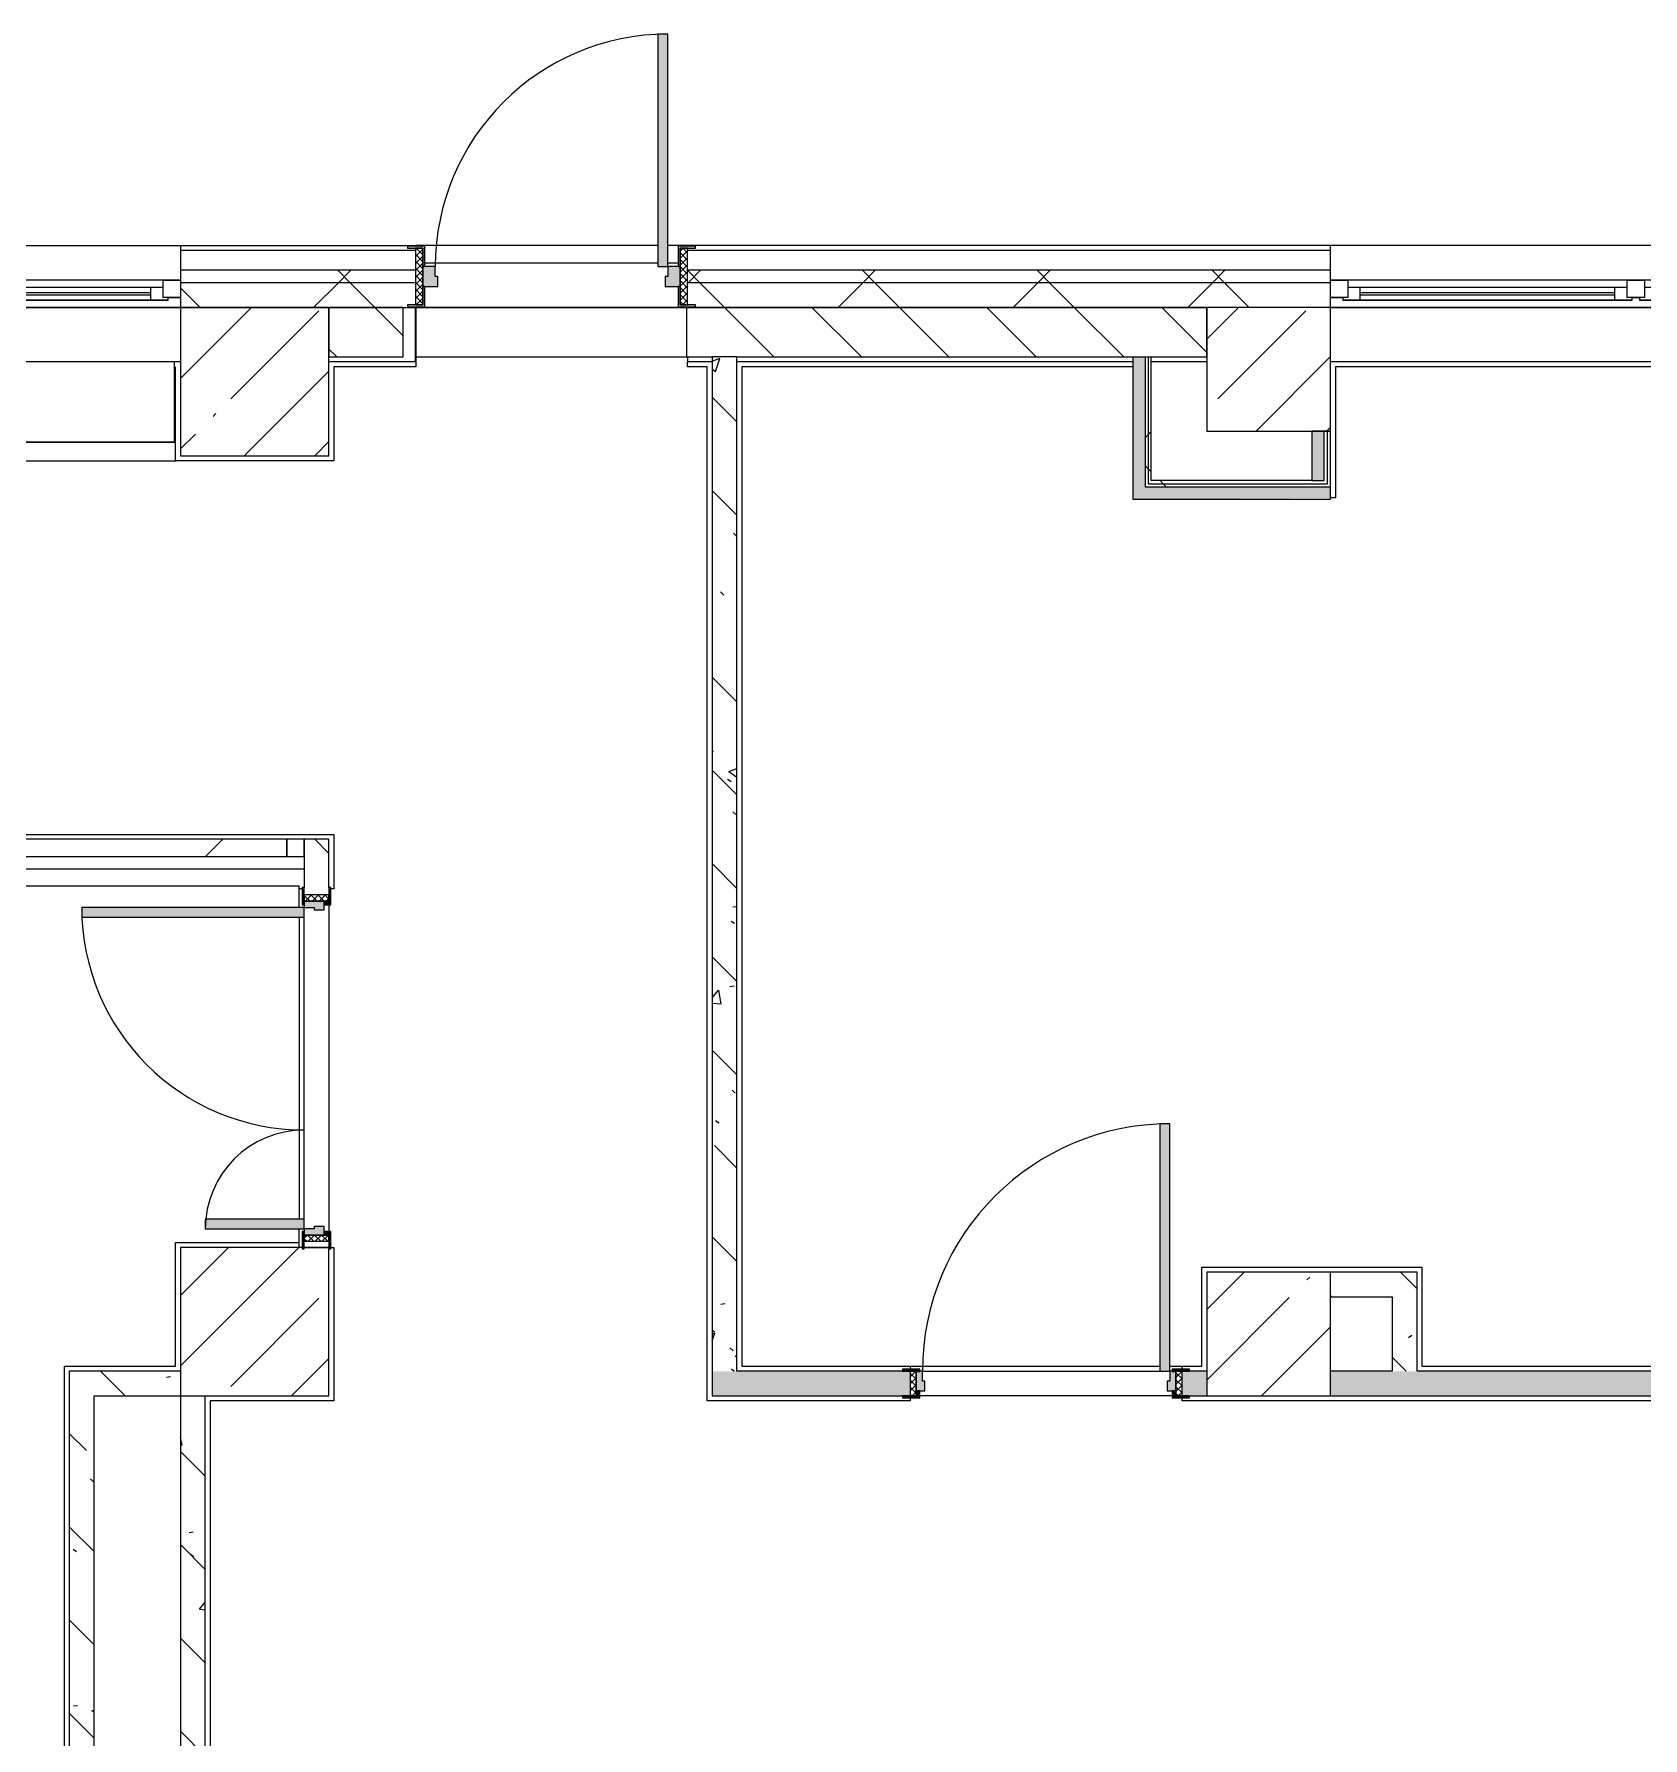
# Model space of a CAD drawing. Header units: millimetres. Extents: x -3708 to 187246, y -8553 to 29000.
# Drawn here: x 125804 to 132310, y 21318 to 28205 of the extents above; entities that cross this region are included whole.
import ezdxf

# ---------------------------------------------------------------- set-up
doc = ezdxf.new("R2010")
doc.units = ezdxf.units.MM
for name, color, linetype, lineweight, true_color in [('A-DOOR-4', 7, 'Continuous', 5, 0xaaaaaa), ('A-DOOR-5', 7, 'Continuous', 5, 0xe2e2e2), ('A-DOOR-FRAM-3', 7, 'Continuous', 5, 0xe2e2e2), ('A-DOOR-FRAM-4', 7, 'Continuous', 5, 0xaaaaaa), ('A-FLOR-1', 7, 'Continuous', 5, 0xaaaaaa), ('I-WALL-1', 7, 'Continuous', 5, 0xe7e7e7), ('I-WALL-2', 7, 'Continuous', 9, 0xe7e7e7), ('I-WALL-5', 7, 'Continuous', 5, 0x787878)]:
    doc.layers.add(name, color=color, linetype=linetype, lineweight=lineweight, true_color=true_color)
for name, color, linetype, lineweight in [('A-GLAZ-2', 7, 'Continuous', 5), ('A-GLAZ-CURT-2', 7, 'Continuous', 5), ('A-GLAZ-CWMG-2', 7, 'Continuous', 5), ('A-WALL', 7, 'Continuous', 9), ('A-WALL-2', 7, 'Continuous', 5), ('I-WALL-3', 7, 'Continuous', 5), ('S-COLS-2', 7, 'Continuous', 5)]:
    doc.layers.add(name, color=color, linetype=linetype, lineweight=lineweight)
pattern_1 = [(45, (60236.27, 0), (-285.1231, 285.1231), []), (45, (60521.4, 0), (-285.1231, 285.1231), [504.031, -100.806, 16.764, -84.042])]
pattern_2 = [(135, (60236.3, 0), (-377.1708, -377.1708), [533.4, -88.9, 17.78, -88.9]), (135, (60236.3, 376.94), (-377.1708, -377.1708), []), (50, (60236.27, 0), (637.6445, -55.7866), [66.675, -733.425]), (355, (60236.3, 0), (-123.3494, 668.699), [53.34, -586.74]), (100.451, (60289.4, -4.65), (514.299, 612.908), [56.665, -623.315]), (46.184, (60236.3, 177.8), (948.7764, -147.15), [100.012, -1100.137]), (96.636, (60315.3, 165.5), (830.909, 865.997), [84.998, -934.973]), (351.184, (60236.3, 177.8), (830.918, 865.988), [80.01, -880.11]), (21, (60325.17, 133.35), (530.6506, -357.9283), [66.675, -733.425]), (326, (60325.2, 133.35), (216.308, 644.6585), [53.34, -586.74]), (71.451, (60369.4, 103.5), (746.9596, 286.7243), [56.665, -623.315]), (37.5, (60236.27, 0), (10.81053, 295.9426), [16.764, -562.864, 16.764, -578.866, -588.962]), (37.5, (60236.27, 0), (10.81053, 295.9426), [-1175.258, 16.764, -572.198]), (7.5, (60236.27, 0), (233.8692, 350.6318), [16.764, -322.834, 16.764, -549.529, -224.472]), (7.5, (60236.27, 0), (233.8692, 350.6318), [-905.891, 16.764, -207.708]), (327.5, (60038.03, 0), (474.5678, -20.0513), [16.764, -205.486, 16.764, -676.656, -920.115]), (327.5, (60038.03, 0), (474.5678, -20.0513), [-915.67, 16.764, -903.351]), (317.5, (59949.13, 0), (518.4522, 88.9934), [16.764, -272.161, 16.764, -443.738, -653.415]), (317.5, (59949.13, 0), (518.4522, 88.9934), [-749.427, 16.764, -636.651])]
pattern_3 = [(45, (60236.27, 0), (-353.5534, 353.5534), []), (135, (60236.27, 0), (-353.5534, -353.5534), [])]
pattern_4 = [(45, (60236.3, 0), (-530.33, 530.33), []), (135, (60236.3, 0), (-530.33, -530.33), [])]

# ---------------------------------------------------------------- blocks, each defined once
blk = doc.blocks.new('Системная панель - Стекло - 70мм-31693610-1_7_1_птичка')
at = {"layer": 'A-GLAZ-CURT-2'}
h = blk.add_hatch(dxfattribs=at)
h.set_pattern_fill('FP_131', color=256, style=0, pattern_type=2)
h.set_pattern_definition([(225, (66547.5, 24415), (1414.214, -1414.214), [1000, -3000]), (225, (67547.5, 24915), (1414.214, -1414.214), [3000, -1000]), (225, (65547.5, 25415), (1414.214, -1414.214), [1000, -3000])])
h.paths.add_polyline_path([(-542.5, 35), (-542.5, -35), (542.5, -35), (542.5, 35), (-284.2, 35)])
for p, q in [((542.5, 35), (-542.5, 35)), ((-542.5, 35), (-542.5, -35)), ((542.5, -35), (542.5, 35)), ((-542.5, -35), (542.5, -35))]:
    blk.add_line(p, q, dxfattribs=at)
blk = doc.blocks.new('BSC_Колонна _Прямоугольная - 500х500-V115-1_7_1_птичка')
at = {"layer": 'S-COLS-2'}
h = blk.add_hatch(dxfattribs=at)
h.set_pattern_fill('FP_143', color=256, style=0, pattern_type=2)
h.set_pattern_definition([(45, (-70560, -22950), (-285.1231, 285.1231), []), (45, (-70274.88, -22950), (-285.1231, 285.1231), [504.031, -100.806, 16.764, -84.042])])
h.paths.add_polyline_path([(-250, -250), (250, -250), (250, 250), (-250, 250), (-250, -246)])
for p, q in [((250, 250), (-250, 250)), ((-250, 250), (-250, -250)), ((250, -250), (250, 250)), ((-250, -250), (250, -250))]:
    blk.add_line(p, q, dxfattribs=at)
blk = doc.blocks.new('120_Окно_СКБ_3Ст - 120_Окно_СКБ_3Ст_5100-21641134-1_7_1_птичка')
at = {"layer": 'A-GLAZ-2'}
for p, q in [((-2550, -75), (-2550, -5)), ((-2550, -5), (-2480, -5)), ((2550, -5), (-2550, -5)), ((-2480, -5), (-2480, -75)), ((-1720, -35), (-2480, -35)), ((-2480, -35), (-2480, -75)), ((-2430, -85), (-2430, -35)), ((-2430, -55), (-1770, -55)), ((-1770, -65), (-2430, -65)), ((-1770, -85), (-1770, -35)), ((-1720, -75), (-1720, -5)), ((-1720, -5), (-1650, -5)), ((-1720, -75), (-1720, -35)), ((-1650, -5), (-1650, -75)), ((1650, -35), (-1650, -35)), ((1650, -45), (-1650, -45)), ((1650, -75), (1650, -5)), ((1650, -5), (1720, -5)), ((1720, -5), (1720, -75)), ((2480, -35), (1720, -35)), ((1720, -35), (1720, -75)), ((1770, -85), (1770, -35)), ((1770, -55), (2430, -55)), ((2430, -65), (1770, -65)), ((2430, -85), (2430, -35)), ((2480, -75), (2480, -5)), ((2480, -5), (2550, -5)), ((2480, -75), (2480, -35)), ((2550, -5), (2550, -75)), ((-2480, -75), (-2550, -75)), ((-2550, -75), (-2500, -75)), ((-2480, -75), (-2500, -75)), ((-2500, -75), (-2500, -85)), ((-2500, -85), (-1700, -85)), ((-1700, -85), (-2500, -85)), ((-1650, -75), (-1720, -75)), ((-1700, -75), (-1720, -75)), ((-1700, -75), (1700, -75)), ((-1700, -85), (-1700, -75)), ((1720, -75), (1650, -75)), ((1720, -75), (1700, -75)), ((1700, -75), (1700, -85)), ((1700, -85), (2500, -85)), ((2500, -85), (1700, -85)), ((2550, -75), (2480, -75)), ((2500, -75), (2480, -75)), ((2500, -75), (2550, -75)), ((2500, -85), (2500, -75))]:
    blk.add_line(p, q, dxfattribs=at)
blk = doc.blocks.new('120_Окно_СКБ_2Ст - 120_Окно_СКБ_2Ст 2100х2400 _мал створка справа_-19092174-1_7_1_птичка')
at = {"layer": 'A-GLAZ-2'}
for p, q in [((-1050, -75), (-1050, -5)), ((-1050, -5), (-980, -5)), ((1050, -5), (-1050, -5)), ((-980, -5), (-980, -75)), ((150, -35), (-980, -35)), ((-980, -35), (-980, -75)), ((-930, -85), (-930, -35)), ((-930, -55), (100, -55)), ((100, -65), (-930, -65)), ((100, -85), (100, -35)), ((150, -75), (150, -5)), ((150, -5), (220, -5)), ((150, -75), (150, -35)), ((220, -5), (220, -75)), ((980, -35), (220, -35)), ((220, -35), (220, -75)), ((270, -85), (270, -35)), ((270, -55), (930, -55)), ((930, -65), (270, -65)), ((930, -85), (930, -35)), ((980, -75), (980, -5)), ((980, -5), (1050, -5)), ((980, -75), (980, -35)), ((1050, -5), (1050, -75)), ((-980, -75), (-1050, -75)), ((-1050, -75), (-1000, -75)), ((-980, -75), (-1000, -75)), ((-1000, -75), (-1000, -85)), ((-1000, -85), (170, -85)), ((170, -85), (-1000, -85)), ((220, -75), (150, -75)), ((170, -75), (150, -75)), ((170, -75), (200, -75)), ((170, -85), (170, -75)), ((220, -75), (200, -75)), ((200, -75), (200, -85)), ((200, -85), (1000, -85)), ((1000, -85), (200, -85)), ((1050, -75), (980, -75)), ((1000, -75), (980, -75)), ((1000, -75), (1050, -75)), ((1000, -85), (1000, -75))]:
    blk.add_line(p, q, dxfattribs=at)
blk = doc.blocks.new('110_Дверь_СКБ_1Ст_Наружная - ДН-2д_л__ Дверь из подвала ЛК _900 мм в свету_ 3300-22851703-1_7_1_птичка')
at = {"layer": 'A-DOOR-4'}
h = blk.add_hatch(dxfattribs=at)
h.set_pattern_fill('FP_188', color=256, style=0, pattern_type=2)
h.set_pattern_definition([(135, (1756.41, 199.685), (-14.14214, -14.14214), []), (225, (1756.41, 199.685), (14.14214, -14.14214), [])])
h.paths.add_polyline_path([(559.5, -105), (569.5, -105), (569.5, 125), (539.5, 121.6), (539.5, -105)])
at = {"layer": 'A-DOOR-5'}
h = blk.add_hatch(color=256, dxfattribs=at)
h.paths.add_polyline_path([(-500.5, 50), (-492.5, 50), (-492.5, 133), (-562.5, 133), (-562.5, 125), (-500.5, 125), (-500.5, 65)])
h.paths.add_polyline_path([(539.5, 50), (539.5, 125), (601.5, 125), (601.5, 133), (531.5, 133), (531.5, 50)])
h = blk.add_hatch(color=256, dxfattribs=at)
h.paths.add_polyline_path([(539.5, -30), (539.5, 50), (489.5, 50), (489.5, 10), (479.5, 10), (479.5, -30), (489.5, -30)])
h.paths.add_polyline_path([(-440.5, -30), (-440.5, 10), (-450.5, 10), (-450.5, 50), (-500.5, 50), (-500.5, -30), (-450.5, -30)])
h = blk.add_hatch(color=256, dxfattribs=at)
h.paths.add_polyline_path([(540.4, -113), (601.5, -113), (601.5, -105), (539.5, -105), (539.5, -30), (531.5, -30), (531.5, -113), (539.5, -113)])
h.paths.add_polyline_path([(-501.4, -113), (-492.5, -113), (-492.5, -30), (-500.5, -30), (-500.5, -105), (-562.5, -105), (-562.5, -113), (-529.5, -113)])
at = {"layer": 'A-DOOR-FRAM-3'}
blk.add_hatch(color=256, dxfattribs=at).paths.add_polyline_path([(489.5, 50), (489.5, 990), (449.5, 990), (449.5, 50)])
at = {"layer": 'A-DOOR-FRAM-4'}
h = blk.add_hatch(dxfattribs=at)
h.set_pattern_fill('FP_189', color=256, style=0, pattern_type=2)
h.set_pattern_definition([(45, (-366.384, 199.685), (-14.1421, 14.1421), []), (135, (-366.384, 199.685), (-14.1421, -14.1421), [])])
h.paths.add_polyline_path([(-530.5, -105), (-500.5, -105), (-500.5, 125), (-530.5, 125), (-530.5, -50.9)])
at = {"layer": 'A-DOOR-4'}
for p, q in [((489.5, 990), (449.5, 990)), ((449.5, 990), (449.5, 50)), ((489.5, 50), (489.5, 990)), ((-492.5, 133), (-562.5, 133)), ((-562.5, 133), (-562.5, 125)), ((-562.5, 125), (-500.5, 125)), ((-500.5, 125), (-500.5, 50)), ((-492.5, 50), (-492.5, 133)), ((601.5, 133), (531.5, 133)), ((531.5, 133), (531.5, 50)), ((539.5, 50), (539.5, 125)), ((539.5, 125), (601.5, 125)), ((601.5, 125), (601.5, 133)), ((-500.5, 50), (-492.5, 50)), ((449.5, 50), (489.5, 50)), ((531.5, 50), (539.5, 50)), ((-492.5, -30), (-500.5, -30)), ((-500.5, -30), (-500.5, -105)), ((-492.5, -113), (-492.5, -30)), ((539.5, -30), (531.5, -30)), ((531.5, -30), (531.5, -113)), ((539.5, -105), (539.5, -30)), ((-562.5, -105), (-562.5, -113)), ((-500.5, -105), (-562.5, -105)), ((-562.5, -113), (-492.5, -113)), ((531.5, -113), (601.5, -113)), ((601.5, -105), (539.5, -105)), ((601.5, -113), (601.5, -105))]:
    blk.add_line(p, q, dxfattribs=at)
blk.add_arc((489.5, 50), 940, 90, 180, dxfattribs=at)
at = {"layer": 'A-DOOR-FRAM-4'}
for p, q in [((-500.5, 125), (-530.5, 125)), ((-530.5, 125), (-530.5, -105)), ((-500.5, -105), (-500.5, 125)), ((569.5, 125), (539.5, 125)), ((539.5, 125), (539.5, -105)), ((569.5, -105), (569.5, 125)), ((-450.5, 50), (-500.5, 50)), ((-500.5, 50), (-500.5, -30)), ((-450.5, 10), (-450.5, 50)), ((-440.5, 10), (-450.5, 10)), ((-440.5, -30), (-440.5, 10)), ((489.5, 10), (479.5, 10)), ((479.5, 10), (479.5, -30)), ((489.5, 50), (489.5, 10)), ((539.5, 50), (489.5, 50)), ((539.5, -30), (539.5, 50)), ((-500.5, -30), (-440.5, -30)), ((479.5, -30), (539.5, -30)), ((-530.5, -105), (-500.5, -105)), ((539.5, -105), (569.5, -105))]:
    blk.add_line(p, q, dxfattribs=at)
blk = doc.blocks.new('110_Дверь_СКБ_2Ст - Д-10а_ СОШ_Дв_1450x2100h_Горячий цех-V174-1_7_1_птичка')
at = {"layer": 'A-DOOR-4'}
h = blk.add_hatch(dxfattribs=at)
h.set_pattern_fill('FP_134', color=256, style=0, pattern_type=2)
h.set_pattern_definition([(135, (1601.41, 114.685), (-14.14214, -14.14214), []), (225, (1601.41, 114.685), (14.14214, -14.14214), [])])
h.paths.add_polyline_path([(687.5, 50), (687.5, -50), (712.5, -50), (712.5, 50)])
at = {"layer": 'A-DOOR-5'}
for points in [[(622.5, 793), (622.5, 50), (662.5, 50), (662.5, 950), (622.5, 950)], [(-637.5, 70), (-637.5, 50), (-597.5, 50), (-597.5, 450), (-637.5, 450)]]:
    blk.add_hatch(color=256, dxfattribs=at).paths.add_polyline_path(points)
h = blk.add_hatch(color=256, dxfattribs=at)
h.paths.add_polyline_path([(-662.5, 50), (-662.5, -30), (-627.5, -30), (-627.5, 10), (-637.5, 10), (-637.5, 50), (-647.5, 50)])
h.paths.add_polyline_path([(652.5, -30), (687.5, -30), (687.5, 50), (662.5, 50), (662.5, 10), (652.5, 10), (652.5, -9.2)])
at = {"layer": 'A-DOOR-FRAM-3'}
for points in [[(-717.5, 58), (-712.5, 50), (-647.5, 50), (-647.5, 58), (-712.5, 58)], [(672.5, 50), (742.5, 50), (737.5, 58), (672.5, 58)], [(-717.5, -58), (-647.5, -58), (-647.5, -50), (-717.5, -50)], [(-662.5, -50), (-647.5, -50), (-647.5, -30), (-662.5, -30)], [(672.5, -50), (687.5, -50), (687.5, -30), (672.5, -30)], [(672.5, -50), (672.5, -58), (742.5, -58), (737.5, -50), (687.5, -50)]]:
    blk.add_hatch(color=256, dxfattribs=at).paths.add_polyline_path(points)
at = {"layer": 'A-DOOR-FRAM-4'}
h = blk.add_hatch(dxfattribs=at)
h.set_pattern_fill('FP_135', color=256, style=0, pattern_type=2)
h.set_pattern_definition([(45, (-521.384, 114.685), (-14.1421, 14.1421), []), (135, (-521.384, 114.685), (-14.1421, -14.1421), [])])
h.paths.add_polyline_path([(-687.5, -50), (-662.5, -50), (-662.5, 50), (-687.5, 50)])
at = {"layer": 'A-DOOR-4'}
for p, q in [((662.5, 950), (622.5, 950)), ((622.5, 950), (622.5, 50)), ((662.5, 50), (662.5, 950)), ((-637.5, 450), (-637.5, 50)), ((-597.5, 450), (-637.5, 450)), ((-597.5, 50), (-597.5, 450)), ((-637.5, 50), (-597.5, 50)), ((622.5, 50), (662.5, 50))]:
    blk.add_line(p, q, dxfattribs=at)
for centre, radius, start, end in [((662.5, 50), 900, 90, 180), ((-637.5, 50), 400, 0, 90)]:
    blk.add_arc(centre, radius, start, end, dxfattribs=at)
at = {"layer": 'A-DOOR-FRAM-4'}
for p, q in [((-647.5, 58), (-717.5, 58)), ((-717.5, 58), (-717.5, 50)), ((-717.5, 50), (-647.5, 50)), ((-662.5, 50), (-687.5, 50)), ((-687.5, 50), (-687.5, -50)), ((-637.5, 50), (-662.5, 50)), ((-662.5, 50), (-662.5, -30)), ((-662.5, -50), (-662.5, 50)), ((-647.5, 50), (-647.5, 58)), ((-637.5, 10), (-637.5, 50)), ((-627.5, 10), (-637.5, 10)), ((-627.5, -30), (-627.5, 10)), ((662.5, 10), (652.5, 10)), ((652.5, 10), (652.5, -30)), ((662.5, 50), (662.5, 10)), ((687.5, 50), (662.5, 50)), ((742.5, 58), (672.5, 58)), ((672.5, 58), (672.5, 50)), ((672.5, 50), (742.5, 50)), ((687.5, -30), (687.5, 50)), ((712.5, 50), (687.5, 50)), ((687.5, 50), (687.5, -50)), ((712.5, -50), (712.5, 50)), ((742.5, 50), (742.5, 58)), ((-647.5, -50), (-717.5, -50)), ((-717.5, -50), (-717.5, -58)), ((-717.5, -58), (-647.5, -58)), ((-687.5, -50), (-662.5, -50)), ((-662.5, -30), (-627.5, -30)), ((-647.5, -30), (-662.5, -30)), ((-662.5, -30), (-662.5, -50)), ((-662.5, -50), (-647.5, -50)), ((-647.5, -50), (-647.5, -30)), ((-647.5, -58), (-647.5, -50)), ((652.5, -30), (687.5, -30)), ((687.5, -30), (672.5, -30)), ((672.5, -30), (672.5, -50)), ((672.5, -50), (687.5, -50)), ((742.5, -50), (672.5, -50)), ((672.5, -50), (672.5, -58)), ((672.5, -58), (742.5, -58)), ((687.5, -50), (687.5, -30)), ((687.5, -50), (712.5, -50)), ((742.5, -58), (742.5, -50))]:
    blk.add_line(p, q, dxfattribs=at)
blk = doc.blocks.new('Прямоугольный импост - 50 x 70 мм-23766160-1_7_1_птичка')
at = {"layer": 'A-GLAZ-CWMG-2'}
for p, q in [((0, 35), (-70, 35)), ((-70, 35), (-70, -35)), ((0, -35), (0, 35)), ((-70, -35), (0, -35))]:
    blk.add_line(p, q, dxfattribs=at)
blk = doc.blocks.new('110_Дверь_СКБ_1Ст_Внутренняя1 - Д-11 1100x2100h_кладовые _все__ коридор _между помещениями блока столовой__ моечные _все_-V193-1_7_1_птичка')
at = {"layer": 'A-DOOR-4'}
h = blk.add_hatch(dxfattribs=at)
h.set_pattern_fill('FP_125', color=256, style=0, pattern_type=2)
h.set_pattern_definition([(135, (1751.41, 114.685), (-14.14214, -14.14214), []), (225, (1751.41, 114.685), (14.14214, -14.14214), [])])
h.paths.add_polyline_path([(537.5, 50), (537.5, -50), (562.5, -50), (562.5, 50)])
at = {"layer": 'A-DOOR-5'}
h = blk.add_hatch(color=256, dxfattribs=at)
h.paths.add_polyline_path([(537.5, 50), (512.5, 50), (512.5, 10), (502.5, 10), (502.5, -30), (537.5, -30), (537.5, -22.5)])
h.paths.add_polyline_path([(-497.5, 50), (-512.5, 50), (-512.5, -30), (-477.5, -30), (-477.5, 10), (-487.5, 10), (-487.5, 50)])
at = {"layer": 'A-DOOR-FRAM-3'}
for points in [[(472.5, 1050), (472.5, 50), (512.5, 50), (512.5, 1050)], [(-562.5, 58), (-567.5, 58), (-562.5, 50), (-497.5, 50), (-497.5, 58), (-537.5, 58)], [(537.5, 58), (522.5, 58), (522.5, 50), (592.5, 50), (592.5, 58), (542.5, 58)], [(-537.5, -50), (-567.5, -50), (-562.5, -58), (-497.5, -56.4), (-497.5, -50), (-537.2, -50)], [(-497.5, -30), (-512.5, -30), (-512.5, -50), (-497.5, -50)], [(522.5, -30), (522.5, -50), (537.5, -50), (537.5, -30)], [(537.5, -50), (522.5, -50), (522.5, -58), (592.5, -58), (592.5, -50), (552, -50)]]:
    blk.add_hatch(color=256, dxfattribs=at).paths.add_polyline_path(points)
at = {"layer": 'A-DOOR-FRAM-4'}
h = blk.add_hatch(dxfattribs=at)
h.set_pattern_fill('FP_126', color=256, style=0, pattern_type=2)
h.set_pattern_definition([(45, (-371.384, 114.685), (-14.1421, 14.1421), []), (135, (-371.384, 114.685), (-14.1421, -14.1421), [])])
h.paths.add_polyline_path([(-512.5, 50), (-537.5, 50), (-537.2, -50), (-512.5, -50)])
at = {"layer": 'A-DOOR-4'}
for p, q in [((512.5, 1050), (472.5, 1050)), ((472.5, 1050), (472.5, 50)), ((512.5, 50), (512.5, 1050)), ((472.5, 50), (512.5, 50))]:
    blk.add_line(p, q, dxfattribs=at)
blk.add_arc((512.5, 50), 1000, 90, 180, dxfattribs=at)
at = {"layer": 'A-DOOR-FRAM-4'}
for p, q in [((-497.5, 58), (-567.5, 58)), ((-567.5, 58), (-567.5, 50)), ((-567.5, 50), (-497.5, 50)), ((-512.5, 50), (-537.5, 50)), ((-537.5, 50), (-537.5, -50)), ((-487.5, 50), (-512.5, 50)), ((-512.5, 50), (-512.5, -30)), ((-512.5, -50), (-512.5, 50)), ((-497.5, 50), (-512.5, 50)), ((-512.5, 50), (-512.5, 49)), ((-512.5, 49), (-497.5, 49)), ((-497.5, 50), (-497.5, 58)), ((-497.5, 49), (-497.5, 50)), ((-487.5, 10), (-487.5, 50)), ((-477.5, 10), (-487.5, 10)), ((-477.5, -30), (-477.5, 10)), ((512.5, 10), (502.5, 10)), ((502.5, 10), (502.5, -30)), ((512.5, 50), (512.5, 10)), ((537.5, 50), (512.5, 50)), ((592.5, 58), (522.5, 58)), ((522.5, 58), (522.5, 50)), ((537.5, 50), (522.5, 50)), ((522.5, 50), (522.5, 49)), ((522.5, 50), (592.5, 50)), ((522.5, 49), (537.5, 49)), ((537.5, -30), (537.5, 50)), ((562.5, 50), (537.5, 50)), ((537.5, 50), (537.5, -50)), ((537.5, 49), (537.5, 50)), ((562.5, -50), (562.5, 50)), ((592.5, 50), (592.5, 58)), ((-497.5, -50), (-567.5, -50)), ((-567.5, -50), (-567.5, -58)), ((-567.5, -58), (-497.5, -58)), ((-537.5, -50), (-512.5, -50)), ((-512.5, -30), (-477.5, -30)), ((-497.5, -30), (-512.5, -30)), ((-512.5, -30), (-512.5, -50)), ((-512.5, -50), (-497.5, -50)), ((-497.5, -50), (-497.5, -30)), ((-497.5, -58), (-497.5, -50)), ((502.5, -30), (537.5, -30)), ((537.5, -30), (522.5, -30)), ((522.5, -30), (522.5, -50)), ((522.5, -50), (537.5, -50)), ((592.5, -50), (522.5, -50)), ((522.5, -50), (522.5, -58)), ((522.5, -58), (592.5, -58)), ((537.5, -50), (537.5, -30)), ((537.5, -50), (562.5, -50)), ((592.5, -58), (592.5, -50))]:
    blk.add_line(p, q, dxfattribs=at)
blk = doc.blocks.new('Зашивка приборов отопления10 - Зашивка приборов отопления-33278020-1_7_1_птичка')
at = {"layer": 'A-WALL-2'}
for p, q in [((51570, 26880), (51570, 26555)), ((56925.6, 26880), (51570, 26880)), ((56925.6, 26555), (56925.6, 26880)), ((51570, 26555), (56925.6, 26555)), ((56930, 26555), (51570, 26555)), ((51570, 26555), (51570, 26480)), ((56930, 26480), (56930, 26555)), ((51570, 26480), (56930, 26480))]:
    blk.add_line(p, q, dxfattribs=at)

msp = doc.modelspace()

# ---------------------------------------------------------------- hatches: boundary and pattern name
at = {"layer": 'A-WALL-2'}
h = msp.add_hatch(dxfattribs=at)
h.set_pattern_fill('FP_111', color=256, style=0, pattern_type=2)
h.set_pattern_definition(pattern_3)
h.paths.add_polyline_path([(144735.5, 27200), (145206.3, 27200), (145206.3, 27250), (140586.3, 27250), (140586.3, 27200), (143806.4, 27200)])
h.paths.add_polyline_path([(137302.6, 27200), (137486.3, 27200), (137486.3, 27250), (136586.3, 27250), (136586.3, 27200), (136986.3, 27200)])
h.paths.add_polyline_path([(130546.3, 27200), (131046.3, 27200), (131046.3, 27250), (128446.3, 27250), (128446.3, 27200), (129869.7, 27200)])
h.paths.add_polyline_path([(133586.2, 27200), (134486.3, 27200), (134486.3, 27250), (133146.3, 27250), (133146.3, 27200)])
h.paths.add_polyline_path([(127346.3, 27200), (127346.3, 27250), (126396.3, 27250), (126396.3, 27200), (127082.4, 27200)])
h.paths.add_polyline_path([(120996.3, 27200), (121296.3, 27200), (121296.3, 27250), (120241.3, 27250), (120241.3, 27200), (120578.6, 27200)])
h.paths.add_polyline_path([(117941.3, 27200), (117941.3, 27250), (117096.3, 27250), (117096.3, 27200), (117791.3, 27200)])
h.paths.add_polyline_path([(114096.3, 27200), (114996.3, 27200), (114996.3, 27250), (114096.3, 27250), (114096.3, 27210)])
h.paths.add_polyline_path([(108996.3, 27200), (108996.3, 27250), (107896.3, 27250), (107896.3, 27200), (108500.2, 27200)])
h.paths.add_polyline_path([(111287.5, 27200), (111996.3, 27200), (111996.3, 27250), (111096.3, 27250), (111096.3, 27200)])
h.paths.add_polyline_path([(102996.3, 27200), (104796.3, 27200), (104796.3, 27250), (102396.3, 27250), (102396.3, 27200), (102925.5, 27200)])
h = msp.add_hatch(dxfattribs=at)
h.set_pattern_fill('FP_111', color=256, style=0, pattern_type=2)
h.set_pattern_definition(pattern_3)
h.paths.add_polyline_path([(129869.7, 27100), (131046.3, 27100), (131046.3, 27200), (128446.3, 27200), (128446.3, 27110), (128478.3, 27110), (128478.3, 27102), (128940.6, 27100)])
h.paths.add_polyline_path([(111287.5, 27100), (111996.3, 27100), (111996.3, 27200), (111096.3, 27200), (111096.3, 27100)])
h.paths.add_polyline_path([(144735.5, 27100), (145206.3, 27100), (145201.7, 27200), (140586.3, 27198.1), (140586.3, 27100), (144336.3, 27100)])
h.paths.add_polyline_path([(114096.3, 27100), (114996.3, 27100), (114996.3, 27200), (114096.3, 27200), (114096.3, 27140)])
h.paths.add_polyline_path([(117586.3, 27100), (117941.3, 27100), (117941.3, 27200), (117096.3, 27200), (117096.3, 27100)])
h.paths.add_polyline_path([(108996.3, 27100), (108996.3, 27200), (107896.3, 27200), (107896.3, 27100), (108500.2, 27100)])
h.paths.add_polyline_path([(120241.3, 27100), (121296.3, 27100), (121296.3, 27200), (120241.3, 27200), (120241.3, 27140)])
h.paths.add_polyline_path([(126396.3, 27100), (127314.3, 27102), (127314.3, 27110), (127346.3, 27110), (127346.3, 27200), (126396.3, 27200), (126396.3, 27140)])
h.paths.add_polyline_path([(137486.3, 27100), (137486.3, 27200), (136586.3, 27200), (136586.3, 27100), (137302.6, 27100)])
h.paths.add_polyline_path([(102925.5, 27100), (104796.3, 27100), (104796.3, 27200), (102396.3, 27200), (102396.3, 27100)])
h.paths.add_polyline_path([(133776.3, 27100), (134486.3, 27100), (134486.3, 27200), (133146.3, 27200), (133146.3, 27100), (133586.2, 27100)])
h = msp.add_hatch(dxfattribs=at)
h.set_pattern_fill('FP_93', color=256, style=0, pattern_type=2)
h.set_pattern_definition([(135, (60236.27, 0), (-176.7767, -176.7767), [])])
h.paths.add_polyline_path([(121296.3, 26900), (121296.3, 27100), (120996.3, 27100), (120996.3, 26900)])
h.paths.add_polyline_path([(103505.4, 26900), (104796.3, 26900), (104796.3, 27100), (102996.3, 27100), (102996.3, 26900), (103016.3, 26900)])
h.paths.add_polyline_path([(140886.3, 26900), (140886.3, 27100), (140586.3, 27100), (140586.3, 26900)])
h.paths.add_polyline_path([(107896.3, 26900), (108396.3, 26900), (108396.3, 27100), (107896.3, 27100), (107896.3, 27043)])
h.paths.add_polyline_path([(111096.3, 26900), (111996.3, 26900), (111996.3, 27100), (111096.3, 27100), (111096.3, 26925)])
h.paths.add_polyline_path([(136664.5, 26900), (136986.3, 26900), (136986.3, 27100), (136586.3, 27100), (136586.3, 26900)])
h.paths.add_polyline_path([(114096.3, 26900), (114396.3, 26900), (114396.3, 27100), (114096.3, 27100), (114096.3, 26969.4)])
h.paths.add_polyline_path([(117096.3, 26900), (117941.3, 26900), (117941.3, 27100), (117096.3, 27100), (117096.3, 27043)])
h.paths.add_polyline_path([(134486.3, 26900), (134486.3, 27100), (134276.3, 27100), (134276.3, 26900)])
h.paths.add_polyline_path([(133776.3, 26900), (133776.3, 27100), (133146.3, 27100), (133146.3, 26900), (133586.2, 26900)])
h.paths.add_polyline_path([(120396.3, 26900), (120396.3, 27100), (120241.3, 27100), (120241.3, 26900)])
h.paths.add_polyline_path([(130546.3, 26900), (130546.3, 27100), (128442.3, 27100), (128446.3, 26900), (129869.7, 26900)])
h.paths.add_polyline_path([(126996.3, 26900), (127296.3, 26900), (127296.3, 27100), (126996.3, 27100), (126996.3, 27091.9)])
at = {"layer": 'I-WALL-1'}
msp.add_hatch(color=256, dxfattribs=at).paths.add_polyline_path([(131021.3, 26400), (131021.3, 26600), (130971.3, 26600), (130971.3, 26400)])
at = {"layer": 'I-WALL-2'}
for points in [[(130251.9, 26375), (130296.9, 26375), (130296.9, 26900), (130246.9, 26900), (130246.9, 26375)], [(130252.3, 26325), (131046.3, 26330), (131046.3, 26375), (130246.9, 26375), (130249.6, 26325)]]:
    msp.add_hatch(color=256, dxfattribs=at).paths.add_polyline_path(points)
at = {"layer": 'I-WALL-3'}
h = msp.add_hatch(dxfattribs=at)
h.set_pattern_fill('FP_203', color=256, style=0, pattern_type=2)
h.set_pattern_definition(pattern_4)
h.paths.add_polyline_path([(130296.9, 26387.5), (130309.4, 26390.6), (130309.4, 26900), (130296.9, 26900), (130296.9, 26400)])
h = msp.add_hatch(dxfattribs=at)
h.set_pattern_fill('FP_203', color=256, style=0, pattern_type=2)
h.set_pattern_definition(pattern_4)
h.paths.add_polyline_path([(130321.9, 26400), (130321.9, 26900), (130309.4, 26900), (130309.4, 26400)])
h = msp.add_hatch(dxfattribs=at)
h.set_pattern_fill('FP_203', color=256, style=0, pattern_type=2)
h.set_pattern_definition(pattern_4)
h.paths.add_polyline_path([(130971.3, 26375), (131046.3, 26375), (131046.3, 26387.5), (130296.9, 26387.3), (130296.9, 26375), (130526.3, 26375)])
h = msp.add_hatch(dxfattribs=at)
h.set_pattern_fill('FP_203', color=256, style=0, pattern_type=2)
h.set_pattern_definition(pattern_4)
h.paths.add_polyline_path([(130526.3, 26387.5), (131033.8, 26387.5), (131033.8, 26400), (130309.4, 26400), (130309.4, 26387.5)])
at = {"layer": 'I-WALL-5'}
h = msp.add_hatch(dxfattribs=at)
h.set_pattern_fill('FP_122', color=256, style=0, pattern_type=2)
h.set_pattern_definition(pattern_2)
h.paths.add_polyline_path([(128646.3, 22800), (128646.3, 26900), (128546.3, 26900), (128546.3, 22800)])
h = msp.add_hatch(dxfattribs=at)
h.set_pattern_fill('FP_122', color=256, style=0, pattern_type=2)
h.set_pattern_definition(pattern_2)
h.paths.add_polyline_path([(126996.3, 23300), (126996.3, 23325), (126896.3, 23320), (126896.3, 23300)])
h.paths.add_polyline_path([(126996.3, 24725), (126996.3, 24950), (126896.3, 24950), (126896.3, 24725)])
h = msp.add_hatch(dxfattribs=at)
h.set_pattern_fill('FP_122', color=256, style=0, pattern_type=2)
h.set_pattern_definition(pattern_2)
h.paths.add_polyline_path([(131046.3, 23100), (131396.3, 23100), (131396.3, 23200), (131046.3, 23200), (131046.3, 23119.9)])
h = msp.add_hatch(dxfattribs=at)
h.set_pattern_fill('FP_122', color=256, style=0, pattern_type=2)
h.set_pattern_definition(pattern_2)
h.paths.add_polyline_path([(131296.3, 22800), (131396.3, 22800), (131396.3, 23100), (131296.3, 23100), (131296.3, 22820)])
h = msp.add_hatch(dxfattribs=at)
h.set_pattern_fill('FP_122', color=256, style=0, pattern_type=2)
h.set_pattern_definition(pattern_2)
h.paths.add_polyline_path([(125956.9, 15550), (126046.3, 15550), (126046.3, 15750), (125946.3, 15750), (125946.3, 15550)])
h.paths.add_polyline_path([(125946.3, 16450), (126046.3, 16450), (126046.3, 22800), (125946.3, 22800), (125946.3, 16530)])
h = msp.add_hatch(dxfattribs=at)
h.set_pattern_fill('FP_122', color=256, style=0, pattern_type=2)
h.set_pattern_definition(pattern_2)
h.paths.add_polyline_path([(126376.3, 22700), (126396.3, 22700), (126396.3, 22800), (126046.3, 22800), (126046.3, 22700), (126066.3, 22700)])
h = msp.add_hatch(dxfattribs=at)
h.set_pattern_fill('FP_122', color=256, style=0, pattern_type=2)
h.set_pattern_definition(pattern_2)
h.paths.add_polyline_path([(140886.3, 22700), (140886.3, 22800), (138686.3, 22800), (138686.3, 22700), (140841.3, 22700)])
h.paths.add_polyline_path([(141486.3, 22700), (141486.3, 22702), (141456.3, 22702), (141456.3, 22710), (141486.3, 22710), (141486.3, 22790), (141456.3, 22790), (141456.3, 22798), (141386.3, 22796.4), (141386.3, 22700), (141465.5, 22700)])
h.paths.add_polyline_path([(137572.6, 22700), (137586.3, 22700), (137586.3, 22800), (137486.3, 22800), (137486.3, 22700), (137556.3, 22700)])
h.paths.add_polyline_path([(142436.3, 22700), (142666.3, 22700), (142666.3, 22800), (142466.3, 22798), (142466.3, 22790), (142436.3, 22790), (142436.3, 22710), (142466.3, 22710), (142466.3, 22702), (142436.3, 22702)])
h.paths.add_polyline_path([(136011.1, 22700), (136986.3, 22700), (136986.3, 22800), (135981.1, 22800), (135981.1, 22700)])
h.paths.add_polyline_path([(134851.1, 22700), (134881.1, 22700), (134881.1, 22800), (134276.3, 22800), (134276.3, 22700), (134296.3, 22700)])
h.paths.add_polyline_path([(128546.3, 22700), (129346.3, 22700), (129346.3, 22800), (128546.3, 22800)])
h.paths.add_polyline_path([(133776.3, 22700), (133776.3, 22800), (131046.3, 22800), (131046.3, 22700), (133586.2, 22700)])
h.paths.add_polyline_path([(130546.3, 22700), (130546.3, 22800), (130446.3, 22800), (130446.3, 22700), (130526.3, 22700)])
h = msp.add_hatch(dxfattribs=at)
h.set_pattern_fill('FP_122', color=256, style=0, pattern_type=2)
h.set_pattern_definition(pattern_2)
h.paths.add_polyline_path([(126396.3, 21150), (126496.3, 21150), (126496.3, 22700), (126396.3, 22700), (126396.3, 21170)])
at = {"layer": 'S-COLS-2'}
h = msp.add_hatch(dxfattribs=at)
h.set_pattern_fill('FP_92', color=256, style=0, pattern_type=2)
h.set_pattern_definition(pattern_1)
h.paths.add_polyline_path([(126396.3, 26500), (126996.3, 26500), (126996.3, 27100), (126396.3, 27100), (126396.3, 26555)])
h = msp.add_hatch(dxfattribs=at)
h.set_pattern_fill('FP_92', color=256, style=0, pattern_type=2)
h.set_pattern_definition(pattern_1)
h.paths.add_polyline_path([(131046.3, 26600), (131046.3, 27100), (130546.3, 27100), (130546.3, 26600)])
h = msp.add_hatch(dxfattribs=at)
h.set_pattern_fill('FP_92', color=256, style=0, pattern_type=2)
h.set_pattern_definition(pattern_1)
h.paths.add_polyline_path([(126876.3, 22700), (126996.3, 22700), (126996.3, 23300), (126396.3, 23300), (126396.3, 22700), (126516.3, 22700)])

# ---------------------------------------------------------------- linework, layer by layer
at = {"layer": 'A-FLOR-1'}
for p, q in [((128326.3, 27350), (127347.3, 27350)), ((128446.3, 27350), (128366.3, 27350)), ((127347.3, 27102), (127347.3, 26860)), ((128446.3, 26860), (128446.3, 26880)), ((126376.3, 26555), (126376.3, 26860)), ((127347.3, 26860), (127016.3, 26860)), ((127016.3, 26860), (127016.3, 26480)), ((128526.3, 26860), (128446.3, 26860)), ((128526.3, 22680), (128526.3, 26860)), ((130246.9, 26860), (128666.3, 26860)), ((128666.3, 26860), (128666.3, 22820)), ((133756.3, 26860), (131066.3, 26860)), ((131066.3, 26860), (131066.3, 26330)), ((127016.3, 26480), (126376.3, 26480)), ((131066.3, 26330), (131046.3, 26330)), ((118186.3, 24970), (127016.3, 24970)), ((127016.3, 24970), (127016.3, 24750)), ((126876.3, 24760), (120966.3, 24760)), ((126876.3, 24675), (126876.3, 24760)), ((126888.3, 24750), (126876.3, 24750)), ((127016.3, 24750), (127004.3, 24750)), ((126876.3, 24635), (126876.3, 23415)), ((126876.3, 23300), (126876.3, 23375)), ((126376.3, 22820), (126376.3, 23320)), ((126376.3, 23320), (126876.3, 23320)), ((127004.3, 23300), (127016.3, 23300)), ((127016.3, 23300), (127016.3, 22680)), ((130526.3, 22820), (130526.3, 23220)), ((130526.3, 23220), (131416.3, 23220)), ((131416.3, 23220), (131416.3, 22820)), ((125926.3, 16530), (125926.3, 22820)), ((125926.3, 22820), (126376.3, 22820)), ((128666.3, 22820), (130356.3, 22820)), ((129346.3, 22820), (129346.3, 22808)), ((130396.3, 22820), (130526.3, 22820)), ((130446.3, 22808), (130446.3, 22820)), ((131416.3, 22820), (132906.3, 22820)), ((127016.3, 22680), (126516.3, 22680)), ((126516.3, 22680), (126516.3, 21170)), ((129346.3, 22680), (128526.3, 22680)), ((129346.3, 22692), (129346.3, 22680)), ((130446.3, 22680), (130446.3, 22692)), ((134881.1, 22680), (130446.3, 22680))]:
    msp.add_line(p, q, dxfattribs=at)
at = {"layer": 'A-WALL'}
for p, q in [((127346.3, 27330), (126396.3, 27330)), ((131046.3, 27330), (128446.3, 27330)), ((127346.3, 27250), (126396.3, 27250)), ((131046.3, 27250), (128446.3, 27250)), ((127346.3, 27200), (126396.3, 27200)), ((131046.3, 27200), (128446.3, 27200)), ((127296.3, 27100), (126996.3, 27100)), ((126996.3, 27100), (127296.3, 27100)), ((130546.3, 27100), (128446.3, 27100)), ((128446.3, 27100), (130546.3, 27100)), ((128646.3, 26900), (128546.3, 26900)), ((130296.9, 26900), (130296.9, 26375)), ((130309.4, 26900), (130309.4, 26387.5)), ((131021.3, 26400), (131021.3, 26600)), ((131033.8, 26387.5), (131033.8, 26600)), ((130309.4, 26387.5), (131033.8, 26387.5)), ((130971.3, 26400), (131021.3, 26400)), ((130296.9, 26375), (131046.3, 26375))]:
    msp.add_line(p, q, dxfattribs=at)
at = {"layer": 'A-WALL-2'}
for p, q in [((102396.3, 27350), (127346.3, 27350)), ((126396.3, 27350), (126396.3, 27100)), ((137486.3, 27350), (128446.3, 27350)), ((131046.3, 27100), (131046.3, 27350)), ((127384.3, 27280), (128326.3, 27280)), ((128366.3, 27280), (128408.3, 27280)), ((126396.3, 27100), (121296.3, 27100)), ((126396.3, 27100), (126996.3, 27100)), ((126996.3, 27100), (126996.3, 26900)), ((127296.3, 26900), (127296.3, 27100)), ((127296.3, 27100), (127346.3, 27100)), ((128442.3, 27100), (127346.3, 27100)), ((128446.3, 27100), (128442.3, 27100)), ((128442.3, 27100), (128442.3, 26900)), ((130546.3, 26900), (130546.3, 27100)), ((133146.3, 27100), (130546.3, 27100)), ((126996.3, 26900), (127296.3, 26900)), ((128442.3, 26900), (128546.3, 26900)), ((128646.3, 26900), (130546.3, 26900))]:
    msp.add_line(p, q, dxfattribs=at)
at = {"layer": 'I-WALL-3'}
for p, q in [((121296.3, 27100), (126396.3, 27100)), ((127346.3, 27100), (128442.3, 27100)), ((127346.3, 26880), (127346.3, 27100)), ((131046.3, 27100), (133146.3, 27100)), ((126396.3, 26880), (120996.3, 26880)), ((127346.3, 26880), (126996.3, 26880)), ((127346.3, 26900), (128442.3, 26900)), ((128446.3, 26900), (128446.3, 26880)), ((128546.3, 26880), (128446.3, 26880)), ((128546.3, 26900), (128546.3, 22700)), ((128646.3, 22800), (128646.3, 26900)), ((130246.9, 26880), (128646.3, 26880)), ((130246.9, 26900), (130246.9, 26325)), ((130321.9, 26400), (130321.9, 26900)), ((130546.3, 26880), (130321.9, 26880)), ((133776.3, 26880), (131046.3, 26880)), ((130971.3, 26600), (130971.3, 26400)), ((131046.3, 26600), (130971.3, 26600)), ((131046.3, 26325), (131046.3, 26600)), ((130971.3, 26400), (130321.9, 26400)), ((130246.9, 26325), (131046.3, 26325)), ((126996.3, 24950), (126896.3, 24950)), ((126896.3, 24950), (126896.3, 24755)), ((126996.3, 24755), (126996.3, 24950)), ((126896.3, 24830), (120946.3, 24830)), ((126996.3, 24685), (126996.3, 23365)), ((126896.3, 23415), (126896.3, 24635)), ((126896.3, 23300), (126996.3, 23300)), ((131396.3, 23200), (131046.3, 23200)), ((131396.3, 22800), (131396.3, 23200)), ((131046.3, 23100), (131296.3, 23100)), ((131296.3, 23100), (131296.3, 22800)), ((125946.3, 22800), (125946.3, 16530)), ((126396.3, 22800), (125946.3, 22800)), ((126396.3, 22800), (126396.3, 21150)), ((129316.3, 22800), (128646.3, 22800)), ((129396.3, 22800), (130356.3, 22800)), ((130546.3, 22800), (130476.3, 22800)), ((131296.3, 22800), (131046.3, 22800)), ((132926.3, 22800), (131396.3, 22800)), ((126046.3, 21150), (126046.3, 22700)), ((126046.3, 22700), (126496.3, 22700)), ((126496.3, 21150), (126496.3, 22700)), ((128546.3, 22700), (129316.3, 22700)), ((130406.3, 22700), (129386.3, 22700)), ((130476.3, 22700), (130546.3, 22700)), ((131046.3, 22700), (133776.3, 22700))]:
    msp.add_line(p, q, dxfattribs=at)
at = {"layer": 'S-COLS-2'}
for p, q in [((126996.3, 27100), (126396.3, 27100)), ((126396.3, 27100), (126396.3, 26500)), ((126996.3, 26900), (126996.3, 27100)), ((131046.3, 27100), (130546.3, 27100)), ((130546.3, 27100), (130546.3, 26900)), ((131046.3, 26600), (131046.3, 27100)), ((126996.3, 26500), (126996.3, 26900)), ((130546.3, 26900), (130546.3, 26600)), ((130546.3, 26600), (131046.3, 26600)), ((126396.3, 26500), (126996.3, 26500)), ((126888.3, 23300), (126396.3, 23300)), ((126396.3, 23300), (126396.3, 22700)), ((126996.3, 23300), (126896.3, 23300)), ((126996.3, 22700), (126996.3, 23295)), ((126396.3, 22700), (126996.3, 22700))]:
    msp.add_line(p, q, dxfattribs=at)

# ---------------------------------------------------------------- block references
at = {"layer": 'A-DOOR-4'}
for name, p in [('110_Дверь_СКБ_1Ст_Наружная - ДН-2д_л__ Дверь из подвала ЛК _900 мм в свету_ 3300-22851703-1_7_1_птичка', (127876.8, 27215)), ('110_Дверь_СКБ_1Ст_Внутренняя1 - Д-11 1100x2100h_кладовые _все__ коридор _между помещениями блока столовой__ моечные _все_-V193-1_7_1_птичка', (129883.8, 22750))]:
    msp.add_blockref(name, p, dxfattribs=at)
at = {"layer": 'A-DOOR-4', "rotation": 89.99999999999982}
msp.add_blockref('110_Дверь_СКБ_2Ст - Д-10а_ СОШ_Дв_1450x2100h_Горячий цех-V174-1_7_1_птичка', (126946.3, 24012.5), dxfattribs=at)
at = {"layer": 'A-GLAZ-2'}
for name, p in [('120_Окно_СКБ_3Ст - 120_Окно_СКБ_3Ст_5100-21641134-1_7_1_птичка', (123846.3, 27215)), ('120_Окно_СКБ_2Ст - 120_Окно_СКБ_2Ст 2100х2400 _мал створка справа_-19092174-1_7_1_птичка', (132096.3, 27215))]:
    msp.add_blockref(name, p, dxfattribs=at)
at = {"layer": 'A-GLAZ-CURT-2', "rotation": 180}
msp.add_blockref('Системная панель - Стекло - 70мм-31693610-1_7_1_птичка', (126283.8, 24915), dxfattribs=at)
at = {"layer": 'A-GLAZ-CWMG-2'}
msp.add_blockref('Прямоугольный импост - 50 x 70 мм-23766160-1_7_1_птичка', (126896.3, 24915), dxfattribs=at)
at = {"layer": 'A-WALL-2'}
msp.add_blockref('Зашивка приборов отопления10 - Зашивка приборов отопления-33278020-1_7_1_птичка', (69446.3, 0), dxfattribs=at)
at = {"layer": 'S-COLS-2'}
msp.add_blockref('BSC_Колонна _Прямоугольная - 500х500-V115-1_7_1_птичка', (130796.3, 22950), dxfattribs=at)

doc.saveas('drawing.dxf')
